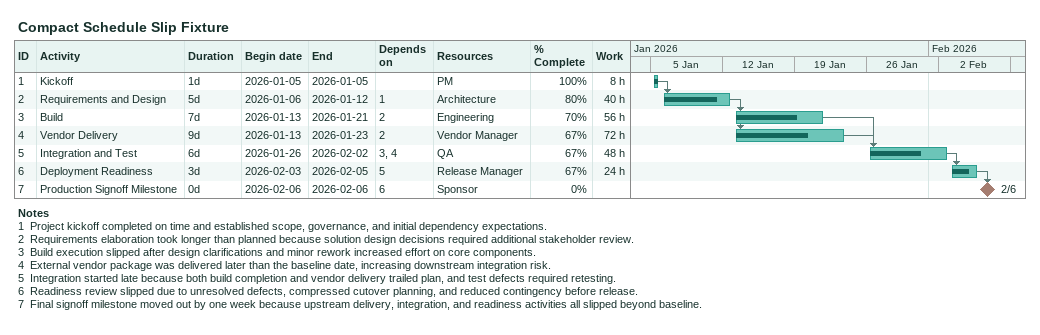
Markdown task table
Compact Schedule Slip Fixture

| ID | Task | Duration | Start | Finish | Predecessors | Resources | % complete | Work (h) |
|---|---|---|---|---|---|---|---|---|
| 1 | Kickoff | 1d | 2026-01-05 | 2026-01-05 |  | PM | 100 | 8 |
| 2 | Requirements and Design | 5d | 2026-01-06 | 2026-01-12 | 1 | Architecture | 80 | 40 |
| 3 | Build | 7d | 2026-01-13 | 2026-01-21 | 2 | Engineering | 70 | 56 |
| 4 | Vendor Delivery | 9d | 2026-01-13 | 2026-01-23 | 2 | Vendor Manager | 67 | 72 |
| 5 | Integration and Test | 6d | 2026-01-26 | 2026-02-02 | 3, 4 | QA | 67 | 48 |
| 6 | Deployment Readiness | 3d | 2026-02-03 | 2026-02-05 | 5 | Release Manager | 67 | 24 |
| 7 | Production Signoff Milestone | 0d | 2026-02-06 | 2026-02-06 | 6 | Sponsor | 0 |  |

Notes
- 1: Project kickoff completed on time and established scope, governance, and initial dependency expectations.
- 2: Requirements elaboration took longer than planned because solution design decisions required additional stakeholder review.
- 3: Build execution slipped after design clarifications and minor rework increased effort on core components.
- 4: External vendor package was delivered later than the baseline date, increasing downstream integration risk.
- 5: Integration started late because both build completion and vendor delivery trailed plan, and test defects required retesting.
- 6: Readiness review slipped due to unresolved defects, compressed cutover planning, and reduced contingency before release.
- 7: Final signoff milestone moved out by one week because upstream delivery, integration, and readiness activities all slipped beyond baseline.
